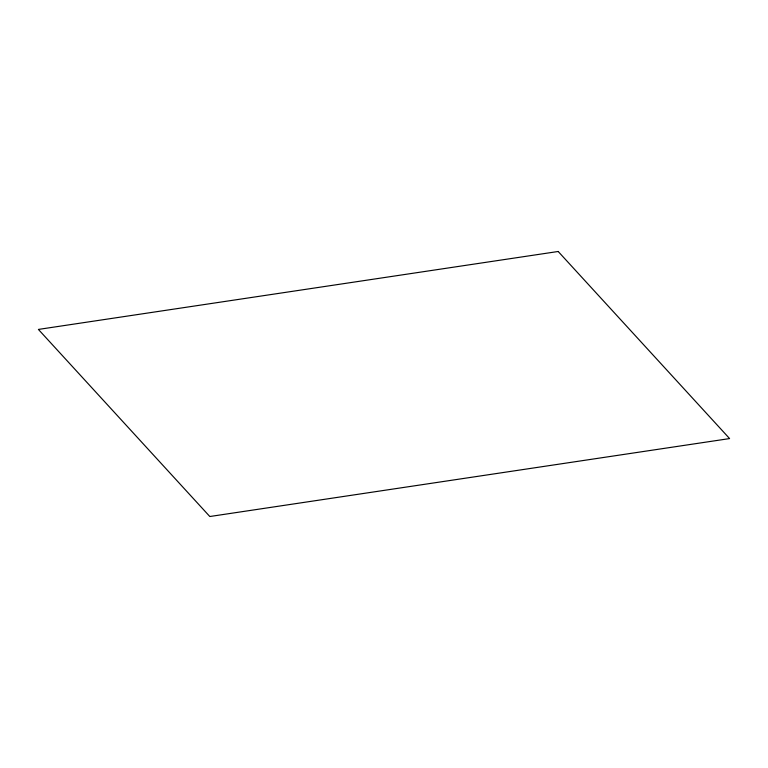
<?xml version="1.0" encoding="UTF-8"?>
<svg xmlns="http://www.w3.org/2000/svg" width="768" height="768" viewBox="0 0 768 768"><rect width="100%" height="100%" fill="white"/><g stroke="black" fill="none" stroke-linecap="round" stroke-linejoin="round"><path stroke-width="1.15" d="M558.182 251.482L38.4 329.424L209.818 516.518L729.6 438.576L558.182 251.482"/></g></svg>
